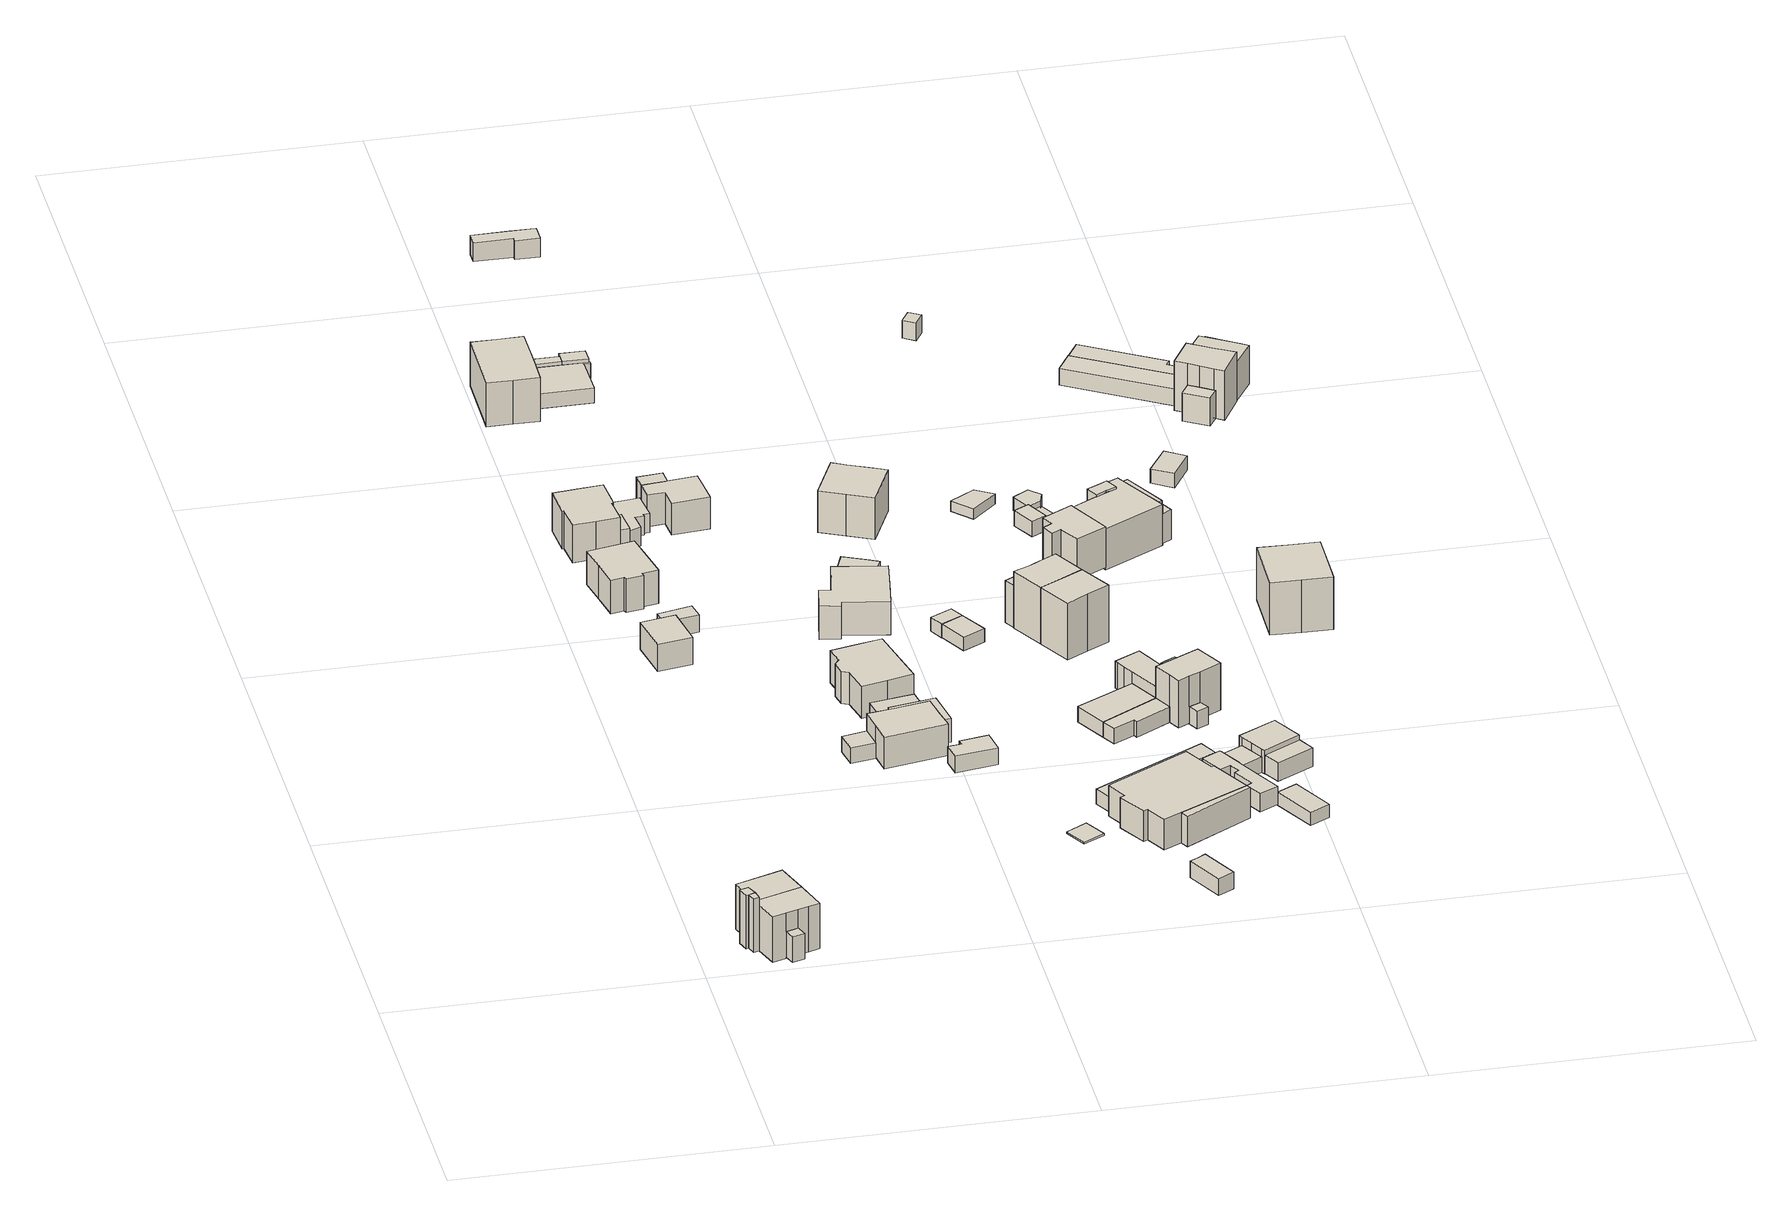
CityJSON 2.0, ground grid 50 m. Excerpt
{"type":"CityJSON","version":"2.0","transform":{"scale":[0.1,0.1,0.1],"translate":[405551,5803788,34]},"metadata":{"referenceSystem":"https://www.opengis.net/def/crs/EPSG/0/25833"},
"CityObjects":{
"building1":{"type":"Building","attributes":{"Gemeindeschluessel":"11000009","function":"31001_1010"},"address":[{"country":"Germany","locality":"Berlin","thoroughfareNumber":"25","thoroughfareName":"Fichtengrund"}],"children":["building1-1","building1-2","building1-3"]},
"building1-1":{"type":"BuildingPart","attributes":{"BezugspunktDach":"2200","measuredHeight":10.42,"storeysAboveGround":2},"parents":["building1"],"geometry":[{"type":"MultiSurface","lod":"1","boundaries":[[[0,1,2,3,4,5,6,7]],[[8,9,10,11,12,13,14,15]],[[8,15,7,6]],[[9,8,6,5]],[[10,9,5,4]],[[11,10,4,3]],[[16,17,3,2]],[[12,11,18,19]],[[13,12,2,1]],[[14,13,1,0]],[[19,18,17,16]],[[15,14,0,7]]]}]},
"building1-2":{"type":"BuildingPart","attributes":{"BezugspunktDach":"2200","measuredHeight":9.28,"storeysAboveGround":2},"parents":["building1"],"geometry":[{"type":"MultiSurface","lod":"1","boundaries":[[[20,21,22,23]],[[15,14,24,25]],[[15,25,23,22]],[[0,7,15,14,15,22,21]],[[24,14,21,20]],[[25,24,20,23]],[[14,15,7,0]]]}]},
"building1-3":{"type":"BuildingPart","attributes":{"BezugspunktDach":"2200","measuredHeight":4.54,"storeysAboveGround":2},"parents":["building1"],"geometry":[{"type":"Solid","lod":"1","boundaries":[[[[26,27,28,17,16]],[[18,29,30,31,19]],[[29,18,17,28]],[[30,29,28,27]],[[31,30,27,26]],[[19,31,26,16]],[[19,16,17,18]]]]}]},
"building2":{"type":"Building","attributes":{"Gemeindeschluessel":"11000009","function":"31001_1010"},"address":[{"country":"Germany","locality":"Berlin","thoroughfareNumber":"24","thoroughfareName":"Fichtengrund"}],"children":["building2-1","building2-2"]},
"building2-1":{"type":"BuildingPart","attributes":{"BezugspunktDach":"2200","measuredHeight":10.32,"storeysAboveGround":2},"parents":["building2"],"geometry":[{"type":"Solid","lod":"1","boundaries":[[[[32,7,6,33,34]],[[35,36,37,38,39]],[[35,39,34,33]],[[36,35,33,6]],[[37,36,6,7]],[[39,38,32,34]],[[38,37,7,32]]]]}]},
"building2-2":{"type":"BuildingPart","attributes":{"BezugspunktDach":"2200","measuredHeight":9.27,"storeysAboveGround":2},"parents":["building2"],"geometry":[{"type":"Solid","lod":"1","boundaries":[[[[40,23,22,41,42]],[[43,15,25,44,45]],[[43,45,42,41]],[[15,43,41,22],[38,37,7,32]],[[25,15,22,23]],[[44,25,23,40]],[[45,44,40,42]],[[7,37,38,32]]]]}]},
"building3":{"type":"Building","attributes":{"Gemeindeschluessel":"11000009","BezugspunktDach":"2200","function":"31001_2000","measuredHeight":5.46,"storeysAboveGround":1},"address":[{"country":"Germany","locality":"Berlin","thoroughfareNumber":"1","thoroughfareName":"Fichtengrund"}],"geometry":[{"type":"Solid","lod":"1","boundaries":[[[[46,47,48,49]],[[50,51,52,53]],[[50,53,49,48]],[[51,50,48,47]],[[52,51,47,46]],[[53,52,46,49]]]]}]},
"building4":{"type":"Building","attributes":{"Gemeindeschluessel":"11000009","BezugspunktDach":"2200","function":"31001_1010","measuredHeight":7.58,"storeysAboveGround":1},"address":[{"country":"Germany","locality":"Berlin","thoroughfareNumber":"2","thoroughfareName":"Fichtengrund"}],"geometry":[{"type":"Solid","lod":"1","boundaries":[[[[54,55,56,57,58,59,60,61,62,63]],[[64,65,66,67,68,69,70,71,72,73]],[[64,73,63,62]],[[65,64,62,61]],[[66,65,61,60]],[[67,66,60,59]],[[68,67,59,58]],[[69,68,58,57]],[[70,69,57,56]],[[71,70,56,55]],[[72,71,55,54]],[[73,72,54,63]]]]}]},
"building5":{"type":"Building","attributes":{"Gemeindeschluessel":"11000009","BezugspunktDach":"2200","function":"31001_1010","measuredHeight":8.65,"storeysAboveGround":2},"address":[{"country":"Germany","locality":"Berlin","thoroughfareNumber":"2A","thoroughfareName":"Fichtengrund"}],"geometry":[{"type":"Solid","lod":"1","boundaries":[[[[74,75,76,77,78,79,80,81,82,83,84,85]],[[86,87,88,89,90,91,92,93,94,95,96,97]],[[86,97,85,84]],[[87,86,84,83]],[[88,87,83,82]],[[89,88,82,81]],[[90,89,81,80]],[[91,90,80,79]],[[92,91,79,78]],[[93,92,78,77]],[[94,93,77,76]],[[95,94,76,75]],[[96,95,75,74]],[[97,96,74,85]]]]}]},
"building6":{"type":"Building","attributes":{"Gemeindeschluessel":"11000009","BezugspunktDach":"2200","function":"31001_2463","measuredHeight":3.01,"storeysAboveGround":1},"address":[{"country":"Germany","locality":"Berlin","thoroughfareNumber":"2 (1)","thoroughfareName":"Fichtengrund"}],"geometry":[{"type":"Solid","lod":"1","boundaries":[[[[98,99,100,101]],[[102,103,104,105]],[[102,105,101,100]],[[103,102,100,99]],[[104,103,99,98]],[[105,104,98,101]]]]}]},
"building7":{"type":"Building","attributes":{"Gemeindeschluessel":"11000009","BezugspunktDach":"2200","function":"51009_1610","measuredHeight":4.46,"storeysAboveGround":0},"address":[{"country":"Germany","locality":"Berlin"}],"geometry":[{"type":"Solid","lod":"1","boundaries":[[[[106,107,108,109,110,111]],[[89,112,113,92,91,90]],[[89,90,111,110]],[[112,89,110,109]],[[113,112,109,108]],[[92,113,108,107]],[[91,92,107,106]],[[90,91,106,111]]]]}]},
"building8":{"type":"Building","attributes":{"Gemeindeschluessel":"11000009","BezugspunktDach":"2200","function":"51009_1610","measuredHeight":2.96,"storeysAboveGround":0},"address":[{"country":"Germany","locality":"Berlin"}],"geometry":[{"type":"Solid","lod":"1","boundaries":[[[[114,115,116,117,118]],[[119,120,121,122,123]],[[119,123,118,117]],[[120,119,117,116]],[[121,120,116,115]],[[122,121,115,114]],[[123,122,114,118]]]]}]},
"building9":{"type":"Building","attributes":{"Gemeindeschluessel":"11000009","BezugspunktDach":"2200","function":"31001_1010","measuredHeight":3.24,"storeysAboveGround":1},"address":[{"country":"Germany","locality":"Berlin","thoroughfareNumber":"2A (1)","thoroughfareName":"Fichtengrund"}],"geometry":[{"type":"Solid","lod":"1","boundaries":[[[[124,125,126,127,128,129,130,131,132,133,134,135,136,137]],[[138,139,140,141,142,143,144,145,146,91,90,89,88,87]],[[138,87,137,136]],[[139,138,136,135]],[[140,139,135,134]],[[141,140,134,133]],[[142,141,133,132]],[[143,142,132,131]],[[144,143,131,130]],[[145,144,130,129]],[[146,145,129,128]],[[91,146,128,127]],[[90,91,127,126]],[[89,90,126,125]],[[88,89,125,124]],[[87,88,124,137]]]]}]},
"building10":{"type":"Building","attributes":{"Gemeindeschluessel":"11000009","BezugspunktDach":"2200","function":"31001_1010","measuredHeight":7.08,"storeysAboveGround":1},"address":[{"country":"Germany","locality":"Berlin","thoroughfareNumber":"24A","thoroughfareName":"Rainweg"}],"geometry":[{"type":"Solid","lod":"1","boundaries":[[[[147,148,149,150,151,152,153,154]],[[155,156,157,158,159,160,161,162]],[[155,162,154,153]],[[156,155,153,152]],[[157,156,152,151]],[[158,157,151,150]],[[159,158,150,149]],[[160,159,149,148]],[[161,160,148,147]],[[162,161,147,154]]]]}]},
"building11":{"type":"Building","attributes":{"Gemeindeschluessel":"11000009","BezugspunktDach":"2200","function":"31001_2000","measuredHeight":5.43,"storeysAboveGround":1},"address":[{"country":"Germany","locality":"Berlin","thoroughfareNumber":"3 (1)","thoroughfareName":"Fichtengrund"}],"geometry":[{"type":"Solid","lod":"1","boundaries":[[[[163,164,165,166]],[[167,168,169,170]],[[167,170,166,165]],[[168,167,165,164]],[[169,168,164,163]],[[170,169,163,166]]]]}]},
"building12":{"type":"Building","attributes":{"Gemeindeschluessel":"11000009","function":"31001_1010"},"address":[{"country":"Germany","locality":"Berlin","thoroughfareNumber":"4A","thoroughfareName":"Fichtengrund"}],"children":["building12-1","building12-2"]},
"building12-1":{"type":"BuildingPart","attributes":{"BezugspunktDach":"2200","measuredHeight":9.04,"storeysAboveGround":2},"parents":["building12"],"geometry":[{"type":"MultiSurface","lod":"1","boundaries":[[[171,172,173,174,175,176,177,178]],[[179,180,181,182,183,184,185,186]],[[179,186,178,177]],[[180,179,177,176]],[[181,180,176,175]],[[182,181,175,174]],[[183,187,188,174,173]],[[184,183,173,172]],[[185,184,172,171]],[[186,185,171,178]],[[182,189,188,187,183]]]}]},
"building12-2":{"type":"BuildingPart","attributes":{"BezugspunktDach":"2200","measuredHeight":2.62,"storeysAboveGround":2},"parents":["building12"],"geometry":[{"type":"MultiSurface","lod":"1","boundaries":[[[190,191,192,193,194,195,188,187]],[[196,197,198,199,200,201,202,203]],[[196,203,183,182]],[[197,196,188,195]],[[198,197,195,194]],[[199,198,194,193]],[[200,199,193,192]],[[201,200,192,191]],[[202,201,191,190]],[[203,202,190,187]],[[182,183,187,188]]]}]},
"building13":{"type":"Building","attributes":{"Gemeindeschluessel":"11000009","BezugspunktDach":"2200","function":"31001_1010","measuredHeight":5.56,"storeysAboveGround":1},"address":[{"country":"Germany","locality":"Berlin","thoroughfareNumber":"2B","thoroughfareName":"Fichtengrund"}],"geometry":[{"type":"Solid","lod":"1","boundaries":[[[[204,205,206,207,208,164,163]],[[209,210,211,212,213,214,215]],[[209,215,163,164]],[[210,209,164,208]],[[211,210,208,207]],[[212,211,207,206]],[[213,212,206,205]],[[214,213,205,204]],[[215,214,204,163]]]]}]},
"building14":{"type":"Building","attributes":{"Gemeindeschluessel":"11000009","BezugspunktDach":"2200","function":"31001_2463","measuredHeight":3.49,"storeysAboveGround":1},"address":[{"country":"Germany","locality":"Berlin","thoroughfareNumber":"23A (1)","thoroughfareName":"Rainweg"}],"geometry":[{"type":"Solid","lod":"1","boundaries":[[[[216,217,218,219,220]],[[221,222,223,224,225]],[[221,225,220,219]],[[222,221,219,218]],[[223,222,218,217]],[[224,223,217,216]],[[225,224,216,220]]]]}]},
"building15":{"type":"Building","attributes":{"Gemeindeschluessel":"11000009","BezugspunktDach":"2200","function":"31001_1010","measuredHeight":8.29,"storeysAboveGround":1},"address":[{"country":"Germany","locality":"Berlin","thoroughfareNumber":"23A","thoroughfareName":"Rainweg"}],"geometry":[{"type":"Solid","lod":"1","boundaries":[[[[226,227,228,229,230,231,232,233,234,235]],[[236,237,238,239,240,241,242,243,244,245]],[[236,245,235,234]],[[237,236,234,233]],[[238,237,233,232]],[[239,238,232,231]],[[240,239,231,230]],[[241,240,230,229]],[[242,241,229,228]],[[243,242,228,227]],[[244,243,227,226]],[[245,244,226,235]]]]}]},
"building16":{"type":"Building","attributes":{"Gemeindeschluessel":"11000009","BezugspunktDach":"2200","function":"51009_1610","measuredHeight":5.97,"storeysAboveGround":0},"address":[{"country":"Germany","locality":"Berlin"}],"geometry":[{"type":"Solid","lod":"1","boundaries":[[[[246,247,248,249,250,251]],[[252,253,157,156,155,254]],[[252,254,251,250]],[[253,252,250,249]],[[157,253,249,248]],[[156,157,248,247]],[[155,156,247,246]],[[254,155,246,251]]]]}]},
"building17":{"type":"Building","attributes":{"Gemeindeschluessel":"11000009","BezugspunktDach":"2200","function":"31001_2000","measuredHeight":2.76,"storeysAboveGround":1},"address":[{"country":"Germany","locality":"Berlin","thoroughfareNumber":"5 (1)","thoroughfareName":"Fichtengrund"}],"geometry":[{"type":"Solid","lod":"1","boundaries":[[[[255,256,257,258,259]],[[260,261,262,263,264]],[[260,264,259,258]],[[261,260,258,257]],[[262,261,257,256]],[[263,262,256,255]],[[264,263,255,259]]]]}]},
"building18":{"type":"Building","attributes":{"Gemeindeschluessel":"11000009","BezugspunktDach":"2200","function":"31001_2723","measuredHeight":2.98,"storeysAboveGround":1},"address":[{"country":"Germany","locality":"Berlin","thoroughfareNumber":"24A (1)","thoroughfareName":"Rainweg"}],"geometry":[{"type":"Solid","lod":"1","boundaries":[[[[265,266,267,268,269,270]],[[271,272,273,274,275,276]],[[271,276,270,269]],[[272,271,269,268]],[[273,272,268,267]],[[274,273,267,266]],[[275,274,266,265]],[[276,275,265,270]]]]}]},
"building19":{"type":"Building","attributes":{"Gemeindeschluessel":"11000009","BezugspunktDach":"2200","function":"31001_2000","measuredHeight":2.8,"storeysAboveGround":1},"address":[{"country":"Germany","locality":"Berlin","thoroughfareNumber":"5 (2)","thoroughfareName":"Fichtengrund"}],"geometry":[{"type":"Solid","lod":"1","boundaries":[[[[277,278,279,257,256]],[[280,281,282,283,284]],[[280,284,256,257]],[[281,280,257,279]],[[282,281,279,278]],[[283,282,278,277]],[[284,283,277,256]]]]}]},
"building20":{"type":"Building","attributes":{"Gemeindeschluessel":"11000009","BezugspunktDach":"2200","function":"31001_1010","measuredHeight":8.36,"storeysAboveGround":1},"address":[{"country":"Germany","locality":"Berlin","thoroughfareNumber":"22A","thoroughfareName":"Rainweg"}],"geometry":[{"type":"Solid","lod":"1","boundaries":[[[[285,286,287,288,289,290,291,292,293,294]],[[295,296,297,298,299,300,301,302,303,304]],[[295,304,294,293]],[[296,295,293,292]],[[297,296,292,291]],[[298,297,291,290]],[[299,298,290,289]],[[300,299,289,288]],[[301,300,288,287]],[[302,301,287,286]],[[303,302,286,285]],[[304,303,285,294]]]]}]},
"building21":{"type":"Building","attributes":{"Gemeindeschluessel":"11000009","BezugspunktDach":"2200","function":"31001_2000","measuredHeight":0.263,"storeysAboveGround":1},"address":[{"country":"Germany","locality":"Berlin","thoroughfareNumber":"186 (3)","thoroughfareName":"Waldstraße"}],"geometry":[{"type":"Solid","lod":"1","boundaries":[[[[305,306,307,308]],[[309,310,311,312]],[[309,312,308,307]],[[310,309,307,306]],[[311,310,306,305]],[[312,311,305,308]]]]}]},
"building22":{"type":"Building","attributes":{"Gemeindeschluessel":"11000009","BezugspunktDach":"2200","function":"31001_2000","measuredHeight":3.33,"storeysAboveGround":1},"address":[{"country":"Germany","locality":"Berlin","thoroughfareNumber":"6 (1)","thoroughfareName":"Fichtengrund"}],"geometry":[{"type":"Solid","lod":"1","boundaries":[[[[313,314,315,316,317,318,319,320]],[[321,322,323,324,325,326,327,328]],[[321,328,320,319]],[[322,321,319,318]],[[323,322,318,317]],[[324,323,317,316]],[[325,324,316,315]],[[326,325,315,314]],[[327,326,314,313]],[[328,327,313,320]]]]}]},
"building23":{"type":"Building","attributes":{"Gemeindeschluessel":"11000009","BezugspunktDach":"2200","function":"31001_2463","measuredHeight":2.54,"storeysAboveGround":1},"address":[{"country":"Germany","locality":"Berlin","thoroughfareNumber":"22A (1)","thoroughfareName":"Rainweg"}],"geometry":[{"type":"Solid","lod":"1","boundaries":[[[[329,330,331,332,333,334]],[[335,336,337,338,339,340]],[[335,340,334,333]],[[336,335,333,332]],[[337,336,332,331]],[[338,337,331,330]],[[339,338,330,329]],[[340,339,329,334]]]]}]},
"building24":{"type":"Building","attributes":{"Gemeindeschluessel":"11000009","BezugspunktDach":"2200","function":"31001_2000","measuredHeight":3.09,"storeysAboveGround":1},"address":[{"country":"Germany","locality":"Berlin","thoroughfareNumber":"186 (4)","thoroughfareName":"Waldstraße"}],"geometry":[{"type":"Solid","lod":"1","boundaries":[[[[341,342,343,344,345]],[[346,347,348,349,350]],[[346,350,345,344]],[[347,346,344,343]],[[348,347,343,342]],[[349,348,342,341]],[[350,349,341,345]]]]}]},
"building25":{"type":"Building","attributes":{"Gemeindeschluessel":"11000009","BezugspunktDach":"2200","function":"31001_2000","measuredHeight":2.38,"storeysAboveGround":1},"address":[{"country":"Germany","locality":"Berlin","thoroughfareNumber":"22 (2)","thoroughfareName":"Rainweg"}],"geometry":[{"type":"Solid","lod":"1","boundaries":[[[[351,352,353,354]],[[355,356,357,358]],[[355,358,354,353]],[[356,355,353,352]],[[357,356,352,351]],[[358,357,351,354]]]]}]},
"building26":{"type":"Building","attributes":{"Gemeindeschluessel":"11000009","BezugspunktDach":"2200","function":"31001_2000","measuredHeight":2.34,"storeysAboveGround":1},"address":[{"country":"Germany","locality":"Berlin","thoroughfareNumber":"22 (1)","thoroughfareName":"Rainweg"}],"geometry":[{"type":"Solid","lod":"1","boundaries":[[[[359,360,352,351]],[[361,362,363,364]],[[361,364,351,352]],[[362,361,352,360]],[[363,362,360,359]],[[364,363,359,351]]]]}]},
"building27":{"type":"Building","attributes":{"Gemeindeschluessel":"11000009","BezugspunktDach":"2200","function":"31001_1010","measuredHeight":8.73,"storeysAboveGround":1},"address":[{"country":"Germany","locality":"Berlin","thoroughfareNumber":"21A","thoroughfareName":"Rainweg"}],"geometry":[{"type":"Solid","lod":"1","boundaries":[[[[365,366,367,368,369,370,371]],[[372,373,374,375,376,377,378]],[[372,378,371,370]],[[373,372,370,369]],[[374,373,369,368]],[[375,374,368,367]],[[376,375,367,366]],[[377,376,366,365]],[[378,377,365,371]]]]}]},
"building28":{"type":"Building","attributes":{"Gemeindeschluessel":"11000009","function":"31001_1010"},"address":[{"country":"Germany","locality":"Berlin","thoroughfareNumber":"186","thoroughfareName":"Waldstraße"}],"children":["building28-1","building28-2"]},
"building28-1":{"type":"BuildingPart","attributes":{"BezugspunktDach":"2200","measuredHeight":5.31,"storeysAboveGround":2},"parents":["building28"],"geometry":[{"type":"Solid","lod":"1","boundaries":[[[[379,380,381,382,383,384,385,386,387,388,389,390]],[[391,392,393,394,395,396,397,398,399,400,401,402]],[[391,402,390,389]],[[392,391,389,388]],[[393,392,388,387]],[[394,393,387,386]],[[395,394,386,385]],[[397,396,384,383]],[[398,397,383,382]],[[399,398,382,381]],[[400,399,381,380]],[[401,400,380,379]],[[402,401,379,390]],[[385,384,396,395]]]]}]},
"building28-2":{"type":"BuildingPart","attributes":{"BezugspunktDach":"2200","measuredHeight":5.31,"storeysAboveGround":2},"parents":["building28"],"geometry":[{"type":"Solid","lod":"1","boundaries":[[[[403,404,385,384]],[[395,405,406,396]],[[405,395,385,404]],[[406,405,404,403]],[[396,406,403,384]],[[384,385,395,396]]]]}]},
"building29":{"type":"Building","attributes":{"Gemeindeschluessel":"11000009","BezugspunktDach":"2200","function":"31001_2000","measuredHeight":2.69,"storeysAboveGround":1},"address":[{"country":"Germany","locality":"Berlin","thoroughfareNumber":"186 (1)","thoroughfareName":"Waldstraße"}],"geometry":[{"type":"Solid","lod":"1","boundaries":[[[[407,408,409,410,411,412]],[[413,414,415,392,391,416]],[[413,416,412,411]],[[414,413,411,410]],[[415,414,410,409]],[[392,415,409,408]],[[391,392,408,407]],[[416,391,407,412]]]]}]},
"building30":{"type":"Building","attributes":{"Gemeindeschluessel":"11000009","BezugspunktDach":"2200","function":"51009_1610","measuredHeight":4.13,"storeysAboveGround":0},"address":[{"country":"Germany","locality":"Berlin"}],"geometry":[{"type":"Solid","lod":"1","boundaries":[[[[417,418,419,420]],[[421,422,374,373]],[[421,373,420,419]],[[422,421,419,418]],[[374,422,418,417]],[[373,374,417,420]]]]}]},
"building31":{"type":"Building","attributes":{"Gemeindeschluessel":"11000009","BezugspunktDach":"2200","function":"31001_2000","measuredHeight":2.66,"storeysAboveGround":1},"address":[{"country":"Germany","locality":"Berlin","thoroughfareNumber":"24 (1)","thoroughfareName":"Rainweg"}],"geometry":[{"type":"Solid","lod":"1","boundaries":[[[[423,424,425,426]],[[427,428,429,430]],[[427,430,426,425]],[[428,427,425,424]],[[429,428,424,423]],[[430,429,423,426]]]]}]},
"building32":{"type":"Building","attributes":{"Gemeindeschluessel":"11000009","BezugspunktDach":"2200","function":"31001_2000","measuredHeight":2.7,"storeysAboveGround":1},"address":[{"country":"Germany","locality":"Berlin","thoroughfareNumber":"25 (1)","thoroughfareName":"Rainweg"}],"geometry":[{"type":"Solid","lod":"1","boundaries":[[[[431,432,433,434,424,423]],[[428,435,436,437,438,429]],[[428,429,423,424]],[[435,428,424,434]],[[436,435,434,433]],[[437,436,433,432]],[[438,437,432,431]],[[429,438,431,423]]]]}]},
"building33":{"type":"Building","attributes":{"Gemeindeschluessel":"11000009","function":"31001_1010"},"address":[{"country":"Germany","locality":"Berlin","thoroughfareNumber":"22","thoroughfareName":"Rainweg"}],"children":["building33-1","building33-2"]},
"building33-1":{"type":"BuildingPart","attributes":{"BezugspunktDach":"2200","measuredHeight":12.08,"storeysAboveGround":2},"parents":["building33"],"geometry":[{"type":"MultiSurface","lod":"1","boundaries":[[[439,440,441,442,443,444,445,446]],[[447,448,449,450,451,452,453,454]],[[455,456,446,445]],[[447,454,456,457,458]],[[448,447,445,444]],[[449,448,444,443]],[[450,449,443,442]],[[451,450,442,441]],[[452,451,441,440]],[[453,452,440,439]],[[454,453,439,446]],[[458,457,456,455]]]}]},
"building33-2":{"type":"BuildingPart","attributes":{"BezugspunktDach":"2200","measuredHeight":7.32,"storeysAboveGround":2},"parents":["building33"],"geometry":[{"type":"MultiSurface","lod":"1","boundaries":[[[456,455,459,460,461]],[[462,463,458,457,464]],[[462,464,461,460]],[[463,462,460,459]],[[458,463,459,455]],[[464,457,456,461]],[[458,465,455,456,457]]]}]},
"building34":{"type":"Building","attributes":{"Gemeindeschluessel":"11000009","BezugspunktDach":"2200","function":"31001_1010","measuredHeight":12.03,"storeysAboveGround":2},"address":[{"country":"Germany","locality":"Berlin","thoroughfareNumber":"23","thoroughfareName":"Rainweg"}],"geometry":[{"type":"Solid","lod":"1","boundaries":[[[[466,467,468,441,440,439]],[[452,451,469,470,471,453]],[[452,453,439,440]],[[451,452,440,441]],[[469,451,441,468]],[[470,469,468,467]],[[471,470,467,466]],[[453,471,466,439]]]]}]},
"building35":{"type":"Building","attributes":{"Gemeindeschluessel":"11000009","BezugspunktDach":"2200","function":"31001_2000","measuredHeight":3.17,"storeysAboveGround":1},"address":[{"country":"Germany","locality":"Berlin","thoroughfareNumber":"186 (2)","thoroughfareName":"Waldstraße"}],"geometry":[{"type":"Solid","lod":"1","boundaries":[[[[472,473,474,475,476,477,478,479,480,481,482,483,484,485]],[[486,487,488,489,490,491,492,493,494,495,496,497,498,499]],[[486,499,485,484]],[[487,486,484,483]],[[488,487,483,482]],[[489,488,482,481]],[[490,489,481,480]],[[491,490,480,479]],[[492,491,479,478]],[[493,492,478,477]],[[494,493,477,476]],[[495,494,476,475]],[[496,495,475,474]],[[497,496,474,473]],[[498,497,473,472]],[[499,498,472,485]]]]}]},
"building36":{"type":"Building","attributes":{"Gemeindeschluessel":"11000009","function":"31001_1010"},"address":[{"country":"Germany","locality":"Berlin","thoroughfareNumber":"24","thoroughfareName":"Rainweg"}],"children":["building36-1","building36-2"]},
"building36-1":{"type":"BuildingPart","attributes":{"BezugspunktDach":"2200","measuredHeight":5.18,"storeysAboveGround":2},"parents":["building36"],"geometry":[{"type":"MultiSurface","lod":"1","boundaries":[[[500,501,502,503,504,505,506,507,508,509]],[[510,511,512,513,514,428,427,515,516,517]],[[510,517,509,508]],[[511,510,508,507]],[[512,511,507,506]],[[518,519,512,506,505]],[[514,513,505,504]],[[428,514,504,503]],[[427,428,503,502]],[[515,427,502,501]],[[516,515,501,500]],[[517,516,500,509]],[[513,512,519,518]]]}]},
"building36-2":{"type":"BuildingPart","attributes":{"BezugspunktDach":"2200","measuredHeight":4.18,"storeysAboveGround":2},"parents":["building36"],"geometry":[{"type":"Solid","lod":"1","boundaries":[[[[518,520,521,522,519]],[[523,524,525,513,512]],[[523,512,519,522]],[[524,523,522,521]],[[525,524,521,520]],[[513,525,520,518]],[[512,513,518,519]]]]}]},
"building37":{"type":"Building","attributes":{"Gemeindeschluessel":"11000009","function":"31001_1010"},"address":[{"country":"Germany","locality":"Berlin","thoroughfareNumber":"25","thoroughfareName":"Rainweg"}],"children":["building37-1","building37-2"]},
"building37-1":{"type":"BuildingPart","attributes":{"BezugspunktDach":"2200","measuredHeight":10.31,"storeysAboveGround":2},"parents":["building37"],"geometry":[{"type":"MultiSurface","lod":"1","boundaries":[[[526,527,528,529,530,531,532]],[[525,533,534,535,536,435,428]],[[525,428,532,531]],[[533,525,531,530]],[[534,533,530,529]],[[537,538,529,528]],[[536,535,528,527]],[[435,536,527,526]],[[428,435,526,532]],[[539,535,534,540,538,537]]]}]},
"building37-2":{"type":"BuildingPart","attributes":{"BezugspunktDach":"2200","measuredHeight":3,"storeysAboveGround":2},"parents":["building37"],"geometry":[{"type":"MultiSurface","lod":"1","boundaries":[[[541,542,538,537]],[[543,544,545,546]],[[543,546,535,534]],[[544,543,538,542]],[[545,544,542,541]],[[546,545,541,537]],[[534,535,537,538]]]}]},
"building38":{"type":"Building","attributes":{"Gemeindeschluessel":"11000009","BezugspunktDach":"2200","function":"31001_2723","measuredHeight":1.8,"storeysAboveGround":1},"address":[{"country":"Germany","locality":"Berlin","thoroughfareNumber":"21 (2)","thoroughfareName":"Rainweg"}],"geometry":[{"type":"Solid","lod":"1","boundaries":[[[[547,548,549,550]],[[551,552,553,554]],[[551,554,550,549]],[[552,551,549,548]],[[553,552,548,547]],[[554,553,547,550]]]]}]},
"building39":{"type":"Building","attributes":{"Gemeindeschluessel":"11000009","BezugspunktDach":"2200","function":"31001_2000","measuredHeight":2.29,"storeysAboveGround":1},"address":[{"country":"Germany","locality":"Berlin","thoroughfareNumber":"26 (1)","thoroughfareName":"Rainweg"}],"geometry":[{"type":"Solid","lod":"1","boundaries":[[[[555,556,557,558]],[[559,560,561,562]],[[559,562,558,557]],[[560,559,557,556]],[[561,560,556,555]],[[562,561,555,558]]]]}]},
"building40":{"type":"Building","attributes":{"Gemeindeschluessel":"11000009","function":"31001_1010"},"address":[{"country":"Germany","locality":"Berlin","thoroughfareNumber":"26","thoroughfareName":"Rainweg"}],"children":["building40-1","building40-2"]},
"building40-1":{"type":"BuildingPart","attributes":{"BezugspunktDach":"2200","measuredHeight":5.57,"storeysAboveGround":1},"parents":["building40"],"geometry":[{"type":"MultiSurface","lod":"1","boundaries":[[[563,564,565,566,567,568,569]],[[570,571,572,573,574,575,576]],[[570,576,569,568]],[[571,570,568,567]],[[572,571,567,566]],[[573,572,566,565]],[[577,578,573,565,564]],[[579,577,574,564,563]],[[576,575,563,569]],[[574,573,578,577]],[[575,574,577,579]]]}]},
"building40-2":{"type":"BuildingPart","attributes":{"BezugspunktDach":"2200","measuredHeight":2.66,"storeysAboveGround":1},"parents":["building40"],"geometry":[{"type":"MultiSurface","lod":"1","boundaries":[[[580,581,578,579,582]],[[575,573,489,488,487]],[[575,487,582,579]],[[489,573,578,581]],[[488,489,581,580]],[[487,488,580,582]],[[573,574,577,578]],[[575,579,577,574]]]}]},
"building41":{"type":"Building","attributes":{"Gemeindeschluessel":"11000009","BezugspunktDach":"2200","function":"51009_1610","measuredHeight":3.67,"storeysAboveGround":0},"address":[{"country":"Germany","locality":"Berlin"}],"geometry":[{"type":"Solid","lod":"1","boundaries":[[[[583,584,585,586]],[[587,588,589,590]],[[587,590,586,585]],[[588,587,585,584]],[[589,588,584,583]],[[590,589,583,586]]]]}]},
"building42":{"type":"Building","attributes":{"Gemeindeschluessel":"11000009","BezugspunktDach":"2200","function":"31001_2723","measuredHeight":2.63,"storeysAboveGround":1},"address":[{"country":"Germany","locality":"Berlin","thoroughfareNumber":"21 (1)","thoroughfareName":"Rainweg"}],"geometry":[{"type":"Solid","lod":"1","boundaries":[[[[591,592,593,594]],[[595,596,597,598]],[[595,598,594,593]],[[596,595,593,592]],[[597,596,592,591]],[[598,597,591,594]]]]}]},
"building43":{"type":"Building","attributes":{"Gemeindeschluessel":"11000009","BezugspunktDach":"2200","function":"31001_1010","measuredHeight":10.4,"storeysAboveGround":2},"address":[{"country":"Germany","locality":"Berlin","thoroughfareNumber":"21","thoroughfareName":"Rainweg"}],"geometry":[{"type":"Solid","lod":"1","boundaries":[[[[599,600,601,602,603,604,605,606]],[[607,608,609,610,611,612,613,614]],[[607,614,606,605]],[[608,607,605,604]],[[609,608,604,603]],[[610,609,603,602]],[[611,610,602,601]],[[612,611,601,600]],[[613,612,600,599]],[[614,613,599,606]]]]}]},
"building44":{"type":"Building","attributes":{"Gemeindeschluessel":"11000009","BezugspunktDach":"2200","function":"51009_1610","measuredHeight":2.35,"storeysAboveGround":0},"address":[{"country":"Germany","locality":"Berlin"}],"geometry":[{"type":"Solid","lod":"1","boundaries":[[[[615,616,617,618,619]],[[620,621,622,623,624]],[[620,624,619,618]],[[621,620,618,617]],[[622,621,617,616]],[[623,622,616,615]],[[624,623,615,619]]]]}]},
"building45":{"type":"Building","attributes":{"Gemeindeschluessel":"11000009","function":"31001_2723"},"address":[{"country":"Germany","locality":"Berlin","thoroughfareNumber":"20 (1)","thoroughfareName":"Rainweg"}],"children":["building45-1","building45-2"]},
"building45-1":{"type":"BuildingPart","attributes":{"BezugspunktDach":"2200","measuredHeight":1.86,"storeysAboveGround":1},"parents":["building45"],"geometry":[{"type":"Solid","lod":"1","boundaries":[[[[625,626,627,628,629]],[[630,631,632,633,634]],[[630,634,629,628]],[[631,630,628,627]],[[633,632,626,625]],[[634,633,625,629]],[[632,631,627,626]]]]}]},
"building45-2":{"type":"BuildingPart","attributes":{"BezugspunktDach":"2200","measuredHeight":2.98,"storeysAboveGround":1},"parents":["building45"],"geometry":[{"type":"Solid","lod":"1","boundaries":[[[[635,636,637,638,639]],[[631,640,641,642,632]],[[631,627,626,632,639,638]],[[640,631,638,637]],[[641,640,637,636]],[[642,641,636,635]],[[632,642,635,639]],[[632,626,627,631]]]]}]},
"building46":{"type":"Building","attributes":{"Gemeindeschluessel":"11000009","BezugspunktDach":"2200","function":"51009_1610","measuredHeight":9.81,"storeysAboveGround":0},"address":[{"country":"Germany","locality":"Berlin"}],"geometry":[{"type":"Solid","lod":"1","boundaries":[[[[643,644,645,646,647,648]],[[649,650,651,652,642,641]],[[649,641,648,647]],[[650,649,647,646]],[[651,650,646,645]],[[652,651,645,644]],[[642,652,644,643]],[[641,642,643,648]]]]}]},
"building47":{"type":"Building","attributes":{"Gemeindeschluessel":"11000009","function":"31001_1010"},"address":[{"country":"Germany","locality":"Berlin","thoroughfareNumber":"20","thoroughfareName":"Rainweg"}],"children":["building47-1","building47-2"]},
"building47-1":{"type":"BuildingPart","attributes":{"BezugspunktDach":"2200","measuredHeight":10.18,"storeysAboveGround":2},"parents":["building47"],"geometry":[{"type":"MultiSurface","lod":"1","boundaries":[[[653,654,655,656,657,658,659,660,661,662]],[[642,651,650,663,664,665,666,667,668,632]],[[642,632,662,661]],[[651,642,661,660]],[[650,651,660,659]],[[663,650,659,658]],[[669,670,658,657]],[[671,669,664,657,656]],[[666,665,656,655]],[[667,666,655,654]],[[668,667,654,653]],[[632,668,653,662]],[[664,663,670,669]],[[672,665,673,664,669,671]]]}]},
"building47-2":{"type":"BuildingPart","attributes":{"BezugspunktDach":"2200","measuredHeight":6.12,"storeysAboveGround":2},"parents":["building47"],"geometry":[{"type":"MultiSurface","lod":"1","boundaries":[[[671,674,675,670]],[[676,677,665,663]],[[676,663,670,675]],[[677,676,675,674]],[[665,677,674,671]],[[664,669,670,663,678]],[[671,669,664,665]]]}]},
"building48":{"type":"Building","attributes":{"Gemeindeschluessel":"11000009","BezugspunktDach":"2200","function":"31001_2000","measuredHeight":3.17,"storeysAboveGround":1},"address":[{"country":"Germany","locality":"Berlin","thoroughfareNumber":"18A (1)","thoroughfareName":"Rainweg"}],"geometry":[{"type":"Solid","lod":"1","boundaries":[[[[679,680,681,682]],[[683,684,685,686]],[[683,686,682,681]],[[684,683,681,680]],[[685,684,680,679]],[[686,685,679,682]]]]}]},
"building49":{"type":"Building","attributes":{"Gemeindeschluessel":"11000009","BezugspunktDach":"2200","function":"51009_1610","measuredHeight":5.16,"storeysAboveGround":0},"address":[{"country":"Germany","locality":"Berlin"}],"geometry":[{"type":"Solid","lod":"1","boundaries":[[[[687,688,689,690]],[[691,692,693,694]],[[691,694,690,689]],[[692,691,689,688]],[[693,692,688,687]],[[694,693,687,690]]]]}]},
"building50":{"type":"Building","attributes":{"Gemeindeschluessel":"11000009","BezugspunktDach":"2200","function":"31001_1010","measuredHeight":11.02,"storeysAboveGround":2},"address":[{"country":"Germany","locality":"Berlin","thoroughfareNumber":"3","thoroughfareName":"Rainweg"}],"geometry":[{"type":"Solid","lod":"1","boundaries":[[[[695,696,697,698,699,700]],[[701,702,703,704,705,706]],[[701,706,700,699]],[[702,701,699,698]],[[703,702,698,697]],[[704,703,697,696]],[[705,704,696,695]],[[706,705,695,700]]]]}]},
"building51":{"type":"Building","attributes":{"Gemeindeschluessel":"11000009","BezugspunktDach":"2200","function":"51009_1611","measuredHeight":2.48,"storeysAboveGround":0},"address":[{"country":"Germany","locality":"Berlin"}],"geometry":[{"type":"Solid","lod":"1","boundaries":[[[[707,708,709,710]],[[711,712,713,714]],[[711,714,710,709]],[[712,711,709,708]],[[713,712,708,707]],[[714,713,707,710]]]]}]},
"building52":{"type":"Building","attributes":{"Gemeindeschluessel":"11000009","function":"31001_1010"},"address":[{"country":"Germany","locality":"Berlin","thoroughfareNumber":"19","thoroughfareName":"Rainweg"}],"children":["building52-1","building52-2","building52-3"]},
"building52-1":{"type":"BuildingPart","attributes":{"BezugspunktDach":"2200","measuredHeight":11.05,"storeysAboveGround":2},"parents":["building52"],"geometry":[{"type":"MultiSurface","lod":"1","boundaries":[[[715,716,717,718,719,720,721,722]],[[723,724,725,726,727,728,729,730]],[[723,731,732,733,730,722,721]],[[724,723,721,720]],[[725,724,720,719]],[[726,725,719,718]],[[734,735,736,726,718,717]],[[737,734,727,717,716]],[[729,738,737,728,716,715]],[[730,729,715,722]],[[733,732,731,723]],[[727,736,735,734]],[[728,727,734,737]],[[728,737,738,729]]]}]},
"building52-2":{"type":"BuildingPart","attributes":{"BezugspunktDach":"2200","measuredHeight":4.92,"storeysAboveGround":2},"parents":["building52"],"geometry":[{"type":"MultiSurface","lod":"1","boundaries":[[[739,735,738,740]],[[729,736,741,742]],[[729,742,740,738]],[[729,738,729,728,727,736]],[[741,736,735,739]],[[742,741,739,740]],[[736,727,734,735]],[[734,727,728,737]],[[737,728,729,738]]]}]},
"building52-3":{"type":"BuildingPart","attributes":{"BezugspunktDach":"2200","measuredHeight":2.88,"storeysAboveGround":2},"parents":["building52"],"geometry":[{"type":"MultiSurface","lod":"1","boundaries":[[[732,731,743,744]],[[745,746,747,748]],[[745,748,744,743]],[[746,745,743,731]],[[747,746,731,723,733]],[[748,747,732,744]],[[733,723,731,732]]]}]},
"building53":{"type":"Building","attributes":{"Gemeindeschluessel":"11000009","function":"31001_1010"},"address":[{"country":"Germany","locality":"Berlin","thoroughfareNumber":"18","thoroughfareName":"Rainweg"}],"children":["building53-1","building53-2","building53-3"]},
"building53-1":{"type":"BuildingPart","attributes":{"BezugspunktDach":"2200","measuredHeight":8.94,"storeysAboveGround":2},"parents":["building53"],"geometry":[{"type":"MultiSurface","lod":"1","boundaries":[[[749,750,751,752,753,754,755,756]],[[757,758,759,760,761,762,763,764]],[[765,766,764,756,755]],[[758,757,755,754]],[[767,768,754,753]],[[759,758,769,770]],[[760,759,753,752],[771,772,767,770]],[[761,760,752,751]],[[762,761,751,750]],[[763,762,750,749]],[[764,763,749,756]],[[757,764,766,765]],[[770,769,768,767]],[[767,772,771,770]]]}]},
"building53-2":{"type":"BuildingPart","attributes":{"BezugspunktDach":"2200","measuredHeight":5.54,"storeysAboveGround":2},"parents":["building53"],"geometry":[{"type":"MultiSurface","lod":"1","boundaries":[[[772,773,774,775,768]],[[776,777,778,771,769]],[[776,769,768,775]],[[777,776,775,774]],[[778,777,774,773]],[[771,778,773,772]],[[770,767,768,769]],[[771,779,772,767,770]]]}]},
"building53-3":{"type":"BuildingPart","attributes":{"BezugspunktDach":"2200","measuredHeight":2.83,"storeysAboveGround":2},"parents":["building53"],"geometry":[{"type":"MultiSurface","lod":"1","boundaries":[[[766,765,780,781,782,783]],[[784,785,786,787,746,745]],[[784,745,783,782]],[[785,784,782,781]],[[786,785,781,780]],[[787,786,780,765]],[[746,787,765,757,764]],[[745,746,766,783]],[[764,757,765,766]]]}]}
},
"vertices":[
[93,55,84],[106,18,84],[128,25,84],[148,32,84],[165,37,84],[183,43,84],[166,95,84],[90,70,84],[166,95,5],[183,43,5],[165,37,5],[148,32,5],[128,25,5],[106,18,5],[93,55,5],[90,70,5],[128,25,52],[148,32,52],[148,32,7],[128,25,7],
[84,52,98],[93,55,98],[90,70,98],[79,66,98],[84,52,5],[79,66,5],
[134,8,52],[154,14,52],[152,19,52],[152,19,7],[154,14,7],[134,8,7],
[83,87,84],[148,149,84],[71,123,84],[148,149,6],[166,95,6],[90,70,6],[83,87,6],[71,123,6],
[75,65,98],[83,87,98],[69,83,98],[83,87,5],[75,65,5],[69,83,5],
[113,892,48],[169,901,48],[157,971,48],[101,961,48],[157,971,1],[169,901,1],[113,892,1],[101,961,1],
[69,1111,63],[78,1065,63],[99,1069,63],[101,1064,63],[129,1069,63],[128,1075,63],[154,1080,63],[145,1125,63],[136,1171,63],[60,1156,63],[136,1171,5],[145,1125,5],[154,1080,5],[128,1075,5],[129,1069,5],[101,1064,5],[99,1069,5],[78,1065,5],[69,1111,5],[60,1156,5],
[45,1263,72],[48,1264,72],[52,1221,72],[89,1224,72],[126,1227,72],[124,1252,72],[122,1270,72],[125,1271,72],[125,1275,72],[121,1326,72],[80,1322,72],[41,1318,72],[80,1322,6],[121,1326,6],[125,1275,6],[125,1271,6],[122,1270,6],[124,1252,6],[126,1227,6],[89,1224,6],[52,1221,6],[48,1264,6],[45,1263,6],[41,1318,6],
[142,982,31],[198,992,31],[192,1020,31],[137,1008,31],[192,1020,1],[198,992,1],[142,982,1],[137,1008,1],
[124,1252,51],[126,1227,51],[141,1228,51],[137,1271,51],[125,1271,51],[122,1270,51],[137,1271,6],[141,1228,6],
[339,563,32],[379,570,32],[376,589,32],[373,607,32],[333,599,32],[373,607,5],[376,589,5],[379,570,5],[339,563,5],[333,599,5],
[125,1275,39],[125,1271,39],[122,1270,39],[124,1252,39],[136,1253,39],[137,1237,39],[162,1248,39],[159,1277,39],[174,1279,39],[173,1283,39],[183,1284,39],[183,1289,39],[178,1332,39],[121,1326,39],[178,1332,6],[183,1289,6],[183,1284,6],[173,1283,6],[174,1279,6],[159,1277,6],[162,1248,6],[137,1237,6],[136,1253,6],
[379,571,62],[379,570,62],[384,534,62],[486,553,62],[479,588,62],[473,624,62],[417,614,62],[373,607,62],[417,614,7],[473,624,7],[479,588,7],[486,553,7],[384,534,7],[379,570,7],[379,571,7],[373,607,7],
[180,1332,61],[221,1336,61],[219,1360,61],[178,1356,61],[219,1360,7],[221,1336,7],[180,1332,7],[178,1356,7],
[47,1630,86],[88,1629,86],[89,1677,86],[89,1752,86],[87,1752,86],[48,1752,86],[7,1752,86],[6,1630,86],[7,1752,10],[48,1752,10],[87,1752,10],[89,1752,10],[89,1677,10],[88,1629,10],[47,1630,10],[6,1630,10],[89,1677,29],[89,1752,29],[89,1752,20],
[181,1677,29],[180,1748,29],[190,1748,29],[190,1752,29],[188,1752,29],[147,1752,29],[89,1752,3],[147,1752,3],[188,1752,3],[190,1752,3],[190,1748,3],[180,1748,3],[181,1677,3],[89,1677,3],
[183,1301,61],[211,1304,61],[214,1270,61],[274,1276,61],[268,1341,61],[221,1336,6],[268,1341,6],[274,1276,6],[214,1270,6],[211,1304,6],[183,1301,6],[180,1332,6],
[399,644,36],[469,655,36],[466,673,36],[463,691,36],[393,680,36],[463,691,5],[466,673,5],[469,655,5],[399,644,5],[393,680,5],
[362,739,60],[373,734,60],[383,690,60],[424,699,60],[466,709,60],[441,820,60],[400,811,60],[358,802,60],[365,772,60],[357,762,60],[365,772,4],[358,802,4],[400,811,4],[441,820,4],[466,709,4],[424,699,4],[383,690,4],[373,734,4],[362,739,4],[357,762,4],
[417,614,48],[473,624,48],[479,588,48],[499,591,48],[488,654,48],[413,641,48],[488,654,7],[499,591,7],[413,641,7],
[89,1752,35],[147,1752,35],[147,1768,35],[87,1768,35],[87,1752,35],[87,1768,8],[147,1768,8],[147,1752,8],[89,1752,8],[87,1752,8],
[486,501,36],[554,512,36],[548,551,36],[501,543,36],[503,534,36],[481,531,36],[503,534,7],[501,543,7],[548,551,7],[554,512,7],[486,501,7],[481,531,7],
[188,1752,35],[188,1776,35],[147,1776,35],[147,1768,7],[147,1776,7],[188,1776,7],[188,1752,7],[147,1752,7],
[400,922,63],[402,932,63],[475,919,63],[484,970,63],[493,1022,63],[408,1037,63],[398,986,63],[395,970,63],[376,973,63],[368,928,63],[376,973,5],[395,970,5],[398,986,5],[408,1037,5],[493,1022,5],[484,970,5],[475,919,5],[402,932,5],[400,922,5],[368,928,5],
[632,259,9],[667,278,9],[647,314,9],[613,295,9],[647,314,6],[667,278,6],[632,259,6],[613,295,6],
[85,2103,45],[147,2103,45],[147,2096,45],[186,2096,45],[186,2125,45],[145,2125,45],[105,2125,45],[85,2125,45],[105,2125,12],[145,2125,12],[186,2125,12],[186,2096,12],[147,2096,12],[147,2103,12],[85,2103,12],[85,2125,12],
[482,1064,28],[496,1094,28],[492,1096,28],[476,1104,28],[441,1120,28],[429,1090,28],[441,1120,2],[476,1104,2],[492,1096,2],[496,1094,2],[482,1064,2],[429,1090,2],
[798,69,36],[824,84,36],[793,144,36],[780,136,36],[767,129,36],[780,136,7],[793,144,7],[824,84,7],[798,69,7],[767,129,7],
[547,891,31],[582,910,31],[570,932,31],[535,914,31],[570,932,7],[582,910,7],[547,891,7],[535,914,7],
[571,846,31],[607,865,31],[582,910,8],[607,865,8],[571,846,8],[547,891,8],
[470,1219,75],[510,1200,75],[546,1277,75],[520,1289,75],[488,1304,75],[466,1315,75],[430,1238,75],[466,1315,3],[488,1304,3],[520,1289,3],[546,1277,3],[510,1200,3],[470,1219,3],[430,1238,3],
[703,299,59],[695,295,59],[721,248,59],[728,252,59],[746,218,59],[775,233,59],[887,290,59],[851,356,59],[847,354,59],[819,406,59],[692,337,59],[685,332,59],[692,337,6],[819,406,6],[847,354,6],[851,356,6],[887,290,6],[775,233,6],[746,218,6],[728,252,6],[721,248,6],[695,295,6],[703,299,6],[685,332,6],
[782,220,59],[891,283,59],[891,283,6],[782,220,6],
[692,337,32],[819,406,32],[817,411,32],[870,439,32],[855,468,32],[674,370,32],[855,468,6],[870,439,6],[817,411,6],[674,370,6],
[520,1289,44],[527,1303,44],[495,1318,44],[488,1304,44],[495,1318,3],[527,1303,3],
[724,557,34],[815,609,34],[789,658,34],[696,609,34],[789,658,7],[815,609,7],[724,557,7],[696,609,7],
[736,535,34],[770,553,34],[773,546,34],[830,580,34],[830,580,7],[773,546,7],[770,553,7],[736,535,7],
[688,843,106],[724,862,106],[759,881,106],[730,934,106],[701,918,106],[695,914,106],[684,908,106],[658,897,106],[684,908,7],[695,914,7],[701,918,7],[730,934,7],[759,881,7],[724,862,7],[688,843,7],[658,897,7],[684,908,81],[658,897,81],[658,897,8],[684,908,8],
[678,919,81],[673,927,81],[649,914,81],[673,927,8],[678,919,8],[649,914,8],[684,908,63],
[718,789,106],[753,809,106],[789,828,106],[789,828,7],[753,809,7],[718,789,7],
[865,376,39],[882,385,39],[891,368,39],[884,364,39],[903,328,39],[894,323,39],[909,296,39],[939,311,39],[922,342,39],[898,388,39],[896,392,39],[877,428,39],[875,430,39],[845,414,39],[875,430,7],[877,428,7],[896,392,7],[898,388,7],[922,342,7],[939,311,7],[909,296,7],[894,323,7],[903,328,7],[884,364,7],[891,368,7],[882,385,7],[865,376,7],[845,414,7],
[774,689,54],[781,675,54],[789,658,54],[815,609,54],[836,619,54],[856,630,54],[831,678,54],[827,686,54],[812,716,54],[771,694,54],[812,716,7],[827,686,7],[831,678,7],[856,630,7],[836,619,7],[781,675,7],[774,689,7],[771,694,7],[856,630,49],[831,678,49],
[887,646,49],[862,696,49],[846,687,49],[846,687,7],[862,696,7],[887,646,7],
[830,580,89],[840,561,89],[858,571,89],[877,580,89],[912,599,89],[887,646,89],[815,609,89],[912,599,7],[877,580,7],[858,571,7],[840,561,7],[858,571,36],[877,580,36],[858,571,28],[877,580,35],
[867,554,36],[886,564,36],[877,580,6],[886,564,6],[867,554,6],[858,571,6],
[666,1224,23],[706,1261,23],[677,1279,23],[637,1254,23],[677,1279,5],[706,1261,5],[666,1224,5],[637,1254,5],
[975,243,29],[1007,260,29],[971,328,29],[939,311,29],[971,328,6],[1007,260,6],[975,243,6],[939,311,6],
[913,447,48],[924,428,48],[935,408,48],[938,403,48],[998,436,48],[971,486,48],[910,453,48],[971,486,7],[998,436,7],[938,403,7],[935,408,7],[924,428,7],[913,447,7],[910,453,7],[924,428,34],[935,408,34],[913,447,34],
[896,392,34],[898,388,34],[877,428,34],
[953,376,40],[1013,408,40],[998,436,40],[938,403,40],[998,436,8],[1013,408,8],[953,376,8],[938,403,8],
[741,1156,32],[764,1169,32],[745,1205,32],[721,1192,32],[745,1205,5],[764,1169,5],[741,1156,5],[721,1192,5],
[748,1043,76],[763,1052,76],[781,1019,76],[830,1045,76],[792,1117,76],[743,1090,76],[753,1071,76],[738,1062,76],[753,1071,5],[743,1090,5],[792,1117,5],[830,1045,5],[781,1019,5],[763,1052,5],[748,1043,5],[738,1062,5],
[745,1205,29],[767,1217,29],[772,1235,29],[754,1252,29],[729,1236,29],[754,1252,6],[772,1235,6],[767,1217,6],[745,1205,6],[729,1236,6],
[764,1169,20],[792,1117,20],[798,1159,20],[767,1217,20],[745,1205,20],[767,1217,1],[798,1159,1],[792,1117,1],[764,1169,1],[745,1205,1],
[836,1141,31],[826,1161,31],[819,1171,31],[798,1159,31],[792,1117,31],[819,1171,1],[826,1161,1],[836,1141,1],
[836,1141,75],[853,1150,75],[870,1158,75],[859,1178,75],[843,1169,75],[826,1161,75],[843,1169,1],[859,1178,1],[870,1158,1],[853,1150,1],
[811,1081,72],[830,1045,72],[928,1098,72],[917,1118,72],[908,1134,72],[878,1188,72],[859,1178,72],[870,1158,72],[836,1141,72],[792,1117,72],[878,1188,1],[908,1134,1],[917,1118,1],[928,1098,1],[830,1045,1],[811,1081,1],[908,1134,62],[878,1188,62],[917,1118,62],[917,1118,51],[914,1124,1],
[933,1126,62],[895,1197,62],[895,1197,1],[933,1126,1],[880,1184,1],
[690,1759,32],[703,1780,32],[684,1792,32],[671,1771,32],[684,1792,1],[703,1780,1],[690,1759,1],[671,1771,1],
[928,1098,56],[943,1107,56],[933,1126,56],[917,1118,56],[933,1126,4],[943,1107,4],[928,1098,4],[917,1118,4],
[1078,798,97],[1126,797,97],[1128,902,97],[1079,903,97],[1031,905,97],[1029,800,97],[1031,905,6],[1079,903,6],[1128,902,6],[1126,797,6],[1078,798,6],[1029,800,6],
[979,1252,30],[1008,1299,30],[976,1320,30],[946,1273,30],[976,1320,5],[1008,1299,5],[979,1252,5],[946,1273,5],
[1042,1459,93],[1058,1449,93],[1078,1436,93],[1092,1427,93],[1121,1477,93],[1087,1497,93],[1052,1518,93],[1024,1471,93],[1052,1518,7],[1087,1497,7],[1121,1477,7],[1092,1427,7],[1078,1436,7],[1058,1449,7],[1042,1459,7],[1024,1471,7],[1052,1518,35],[1031,1483,35],[1031,1483,7],[1078,1436,56],[1080,1435,56],[1080,1435,7],[1058,1449,56],[1042,1459,56],
[1067,1415,56],[1029,1438,56],[1067,1415,7],[1029,1438,7],
[892,1614,35],[871,1580,35],[892,1614,6],[1052,1518,6],[1031,1483,6],[871,1580,6],
[1087,1497,75],[1121,1477,75],[1149,1522,75],[1137,1530,75],[1115,1544,75],[1081,1565,75],[1065,1540,75],[1052,1518,75],[1065,1540,8],[1081,1565,8],[1115,1544,8],[1137,1530,8],[1149,1522,8],[1121,1477,8],[1087,1497,8],[1052,1518,8],[1065,1540,34],[1052,1518,34],[1115,1544,57],[1081,1565,57],[1081,1565,9],[1115,1544,9],[1137,1530,9],[1137,1530,57],
[1152,1554,57],[1129,1569,57],[1096,1590,57],[1096,1590,9],[1129,1569,9],[1152,1554,9],[1137,1530,35],
[1031,1560,34],[1037,1569,34],[911,1645,34],[892,1614,34],[911,1645,6],[1037,1569,6],[1031,1560,6],[1065,1540,6]
]}
